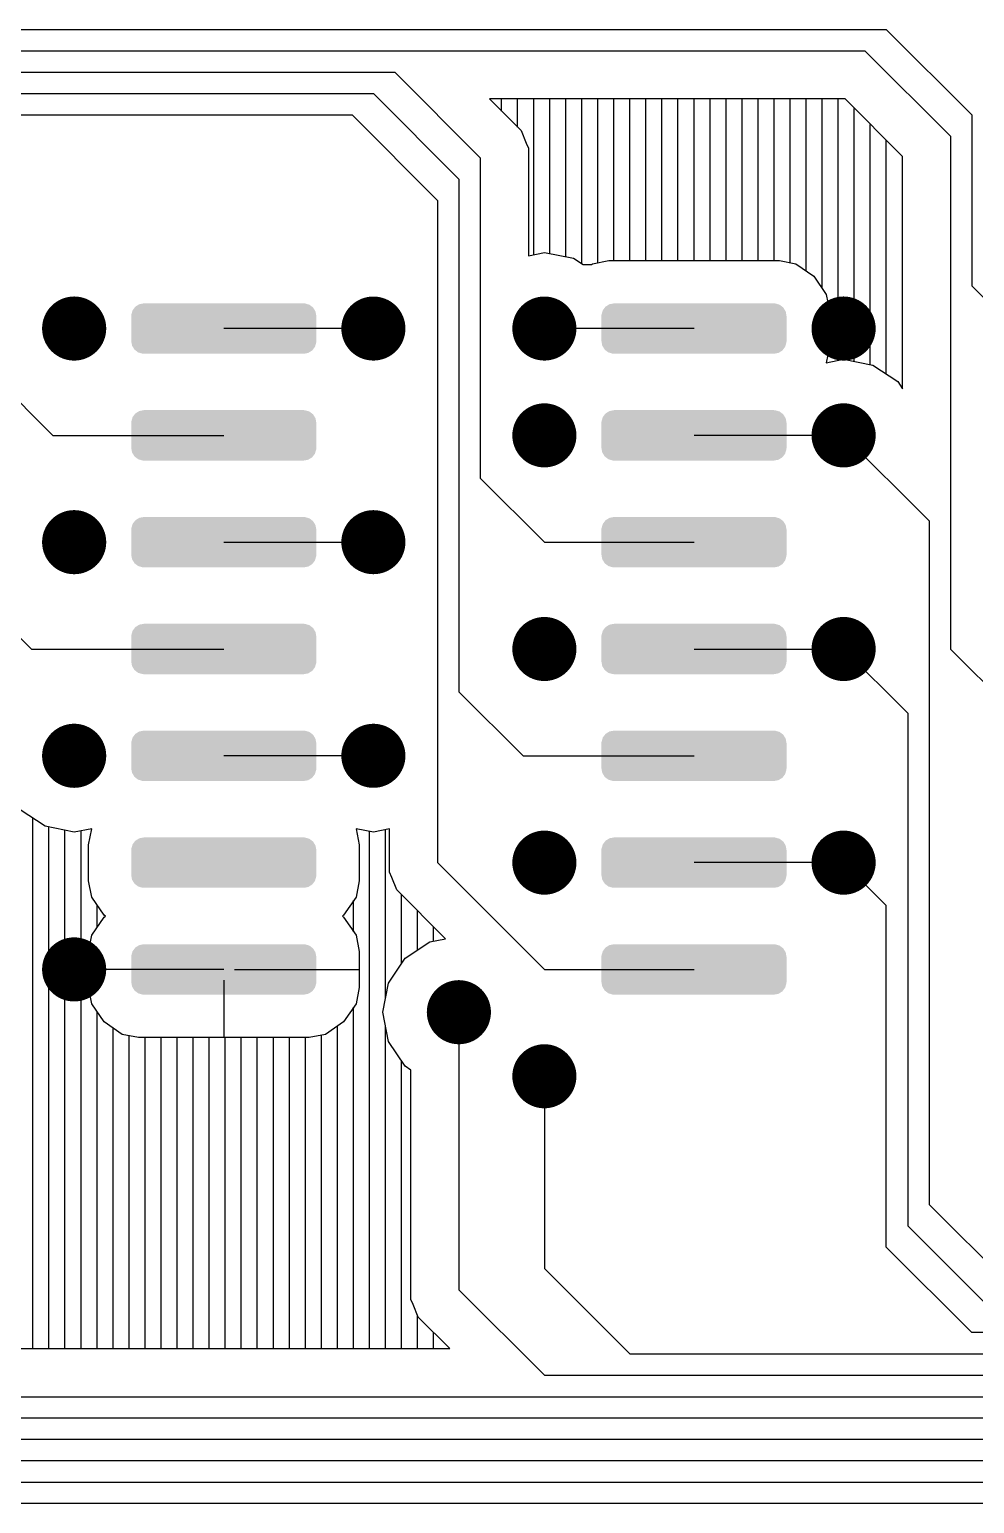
# Model space of a CAD drawing. Extents: x 295 to 953, y 10 to 290.
# Drawn here: x 692.04 to 710.57, y 92.05 to 120.96 of the extents above; entities that cross this region are included whole.
import ezdxf

# ---------------------------------------------------------------- set-up
doc = ezdxf.new("R2010")
doc.units = 0
doc.header["$LTSCALE"] = 5
doc.header["$MEASUREMENT"] = 0
doc.layers.get('0').update_dxf_attribs({"linetype": 'CONTINUOUS', "lineweight": 25})
doc.layers.add('DV-INT-A3_TOP', color=10, linetype='CONTINUOUS')

msp = doc.modelspace()

# ---------------------------------------------------------------- linework, layer by layer
at = {"const_width": 0.629}
for points in [[(692.597, 115.096, 1), (693.226, 115.096, 1)], [(698.465, 115.096, 1), (699.093, 115.096, 1)], [(701.818, 115.096, 1), (702.446, 115.096, 1)], [(707.685, 115.096, 1), (708.314, 115.096, 1)], [(701.818, 113, 1), (702.446, 113, 1)], [(707.685, 113, 1), (708.314, 113, 1)], [(692.597, 110.905, 1), (693.226, 110.905, 1)], [(698.465, 110.905, 1), (699.093, 110.905, 1)], [(701.818, 108.809, 1), (702.446, 108.809, 1)], [(707.685, 108.809, 1), (708.314, 108.809, 1)], [(692.597, 106.714, 1), (693.226, 106.714, 1)], [(698.465, 106.714, 1), (699.093, 106.714, 1)], [(701.818, 104.618, 1), (702.446, 104.618, 1)], [(707.685, 104.618, 1), (708.314, 104.618, 1)], [(692.597, 102.523, 1), (693.226, 102.523, 1)], [(700.141, 101.684, 1), (700.77, 101.684, 1)], [(701.818, 100.427, 1), (702.446, 100.427, 1)]]:
    msp.add_lwpolyline(points, format="xyb", close=True, dxfattribs=at)
for points in [[(694.032, 115.366), (694.051, 115.432), (697.656, 115.366), (697.643, 115.432)], [(694.051, 115.432), (694.057, 115.454), (697.643, 115.432), (697.63, 115.454)], [(694.057, 115.454), (694.099, 115.509), (697.63, 115.454), (697.596, 115.509)], [(694.099, 115.509), (694.112, 115.526), (697.596, 115.509), (697.574, 115.526)], [(694.112, 115.526), (694.173, 115.564), (697.574, 115.526), (697.524, 115.564)], [(694.173, 115.564), (694.189, 115.573), (697.524, 115.564), (697.49, 115.573)], [(694.189, 115.573), (694.272, 115.589), (697.49, 115.573), (697.436, 115.589)], [(694.272, 115.589), (694.278, 115.59), (697.436, 115.589), (697.413, 115.59)], [(703.252, 115.366), (703.271, 115.432), (706.876, 115.366), (706.864, 115.432)], [(703.271, 115.432), (703.277, 115.454), (706.864, 115.432), (706.85, 115.454)], [(703.277, 115.454), (703.319, 115.509), (706.85, 115.454), (706.816, 115.509)], [(703.319, 115.509), (703.332, 115.526), (706.816, 115.509), (706.794, 115.526)], [(703.332, 115.526), (703.393, 115.564), (706.794, 115.526), (706.744, 115.564)], [(703.393, 115.564), (703.409, 115.573), (706.744, 115.564), (706.71, 115.573)], [(703.409, 115.573), (703.492, 115.589), (706.71, 115.573), (706.657, 115.589)], [(703.492, 115.589), (703.498, 115.59), (706.657, 115.589), (706.633, 115.59)], [(694.031, 115.343), (694.032, 115.366), (697.66, 115.343), (697.656, 115.366)], [(694.031, 114.848), (694.031, 115.343), (697.66, 114.848), (697.66, 115.343)], [(703.251, 115.343), (703.252, 115.366), (706.88, 115.343), (706.876, 115.366)], [(703.251, 114.848), (703.251, 115.343), (706.88, 114.848), (706.88, 115.343)], [(694.035, 114.825), (694.031, 114.848), (697.659, 114.825), (697.66, 114.848)], [(694.047, 114.759), (694.035, 114.825), (697.64, 114.759), (697.659, 114.825)], [(703.255, 114.825), (703.251, 114.848), (706.879, 114.825), (706.88, 114.848)], [(703.267, 114.759), (703.255, 114.825), (706.86, 114.759), (706.879, 114.825)], [(694.061, 114.738), (694.047, 114.759), (697.634, 114.738), (697.64, 114.759)], [(694.095, 114.682), (694.061, 114.738), (697.592, 114.682), (697.634, 114.738)], [(694.117, 114.665), (694.095, 114.682), (697.579, 114.665), (697.592, 114.682)], [(694.167, 114.627), (694.117, 114.665), (697.517, 114.627), (697.579, 114.665)], [(694.2, 114.618), (694.167, 114.627), (697.502, 114.618), (697.517, 114.627)], [(694.254, 114.602), (694.2, 114.618), (697.419, 114.602), (697.502, 114.618)], [(694.278, 114.601), (694.254, 114.602), (697.413, 114.601), (697.419, 114.602)], [(703.281, 114.738), (703.267, 114.759), (706.854, 114.738), (706.86, 114.759)], [(703.315, 114.682), (703.281, 114.738), (706.812, 114.682), (706.854, 114.738)], [(703.337, 114.665), (703.315, 114.682), (706.799, 114.665), (706.812, 114.682)], [(703.387, 114.627), (703.337, 114.665), (706.738, 114.627), (706.799, 114.665)], [(703.421, 114.618), (703.387, 114.627), (706.722, 114.618), (706.738, 114.627)], [(703.474, 114.602), (703.421, 114.618), (706.639, 114.602), (706.722, 114.618)], [(703.498, 114.601), (703.474, 114.602), (706.633, 114.601), (706.639, 114.602)], [(694.057, 113.358), (694.099, 113.414), (697.63, 113.358), (697.596, 113.414)], [(694.099, 113.414), (694.112, 113.43), (697.596, 113.414), (697.574, 113.43)], [(694.112, 113.43), (694.173, 113.468), (697.574, 113.43), (697.524, 113.468)], [(694.173, 113.468), (694.189, 113.478), (697.524, 113.468), (697.49, 113.478)], [(694.189, 113.478), (694.272, 113.493), (697.49, 113.478), (697.436, 113.493)], [(694.272, 113.493), (694.278, 113.495), (697.436, 113.493), (697.413, 113.495)], [(703.277, 113.358), (703.319, 113.414), (706.85, 113.358), (706.816, 113.414)], [(703.319, 113.414), (703.332, 113.43), (706.816, 113.414), (706.794, 113.43)], [(703.332, 113.43), (703.393, 113.468), (706.794, 113.43), (706.744, 113.468)], [(703.393, 113.468), (703.409, 113.478), (706.744, 113.468), (706.71, 113.478)], [(703.409, 113.478), (703.492, 113.493), (706.71, 113.478), (706.657, 113.493)], [(703.492, 113.493), (703.498, 113.495), (706.657, 113.493), (706.633, 113.495)], [(694.031, 113.247), (694.032, 113.271), (697.66, 113.247), (697.656, 113.271)], [(694.031, 112.753), (694.031, 113.247), (697.66, 112.753), (697.66, 113.247)], [(694.032, 113.271), (694.051, 113.336), (697.656, 113.271), (697.643, 113.336)], [(694.051, 113.336), (694.057, 113.358), (697.643, 113.336), (697.63, 113.358)], [(703.251, 113.247), (703.252, 113.271), (706.88, 113.247), (706.876, 113.271)], [(703.251, 112.753), (703.251, 113.247), (706.88, 112.753), (706.88, 113.247)], [(703.252, 113.271), (703.271, 113.336), (706.876, 113.271), (706.864, 113.336)], [(703.271, 113.336), (703.277, 113.358), (706.864, 113.336), (706.85, 113.358)], [(694.035, 112.729), (694.031, 112.753), (697.659, 112.729), (697.66, 112.753)], [(694.047, 112.664), (694.035, 112.729), (697.64, 112.664), (697.659, 112.729)], [(694.061, 112.642), (694.047, 112.664), (697.634, 112.642), (697.64, 112.664)], [(694.095, 112.587), (694.061, 112.642), (697.592, 112.587), (697.634, 112.642)], [(694.117, 112.57), (694.095, 112.587), (697.579, 112.57), (697.592, 112.587)], [(694.167, 112.532), (694.117, 112.57), (697.517, 112.532), (697.579, 112.57)], [(694.2, 112.522), (694.167, 112.532), (697.502, 112.522), (697.517, 112.532)], [(694.254, 112.507), (694.2, 112.522), (697.419, 112.507), (697.502, 112.522)], [(694.278, 112.506), (694.254, 112.507), (697.413, 112.506), (697.419, 112.507)], [(703.255, 112.729), (703.251, 112.753), (706.879, 112.729), (706.88, 112.753)], [(703.267, 112.664), (703.255, 112.729), (706.86, 112.664), (706.879, 112.729)], [(703.281, 112.642), (703.267, 112.664), (706.854, 112.642), (706.86, 112.664)], [(703.315, 112.587), (703.281, 112.642), (706.812, 112.587), (706.854, 112.642)], [(703.337, 112.57), (703.315, 112.587), (706.799, 112.57), (706.812, 112.587)], [(703.387, 112.532), (703.337, 112.57), (706.738, 112.532), (706.799, 112.57)], [(703.421, 112.522), (703.387, 112.532), (706.722, 112.522), (706.738, 112.532)], [(703.474, 112.507), (703.421, 112.522), (706.639, 112.507), (706.722, 112.522)], [(703.498, 112.506), (703.474, 112.507), (706.633, 112.506), (706.639, 112.507)], [(694.099, 111.318), (694.112, 111.335), (697.596, 111.318), (697.574, 111.335)], [(694.112, 111.335), (694.173, 111.373), (697.574, 111.335), (697.524, 111.373)], [(694.173, 111.373), (694.189, 111.382), (697.524, 111.373), (697.49, 111.382)], [(694.189, 111.382), (694.272, 111.398), (697.49, 111.382), (697.436, 111.398)], [(694.272, 111.398), (694.278, 111.399), (697.436, 111.398), (697.413, 111.399)], [(703.319, 111.318), (703.332, 111.335), (706.816, 111.318), (706.794, 111.335)], [(703.332, 111.335), (703.393, 111.373), (706.794, 111.335), (706.744, 111.373)], [(703.393, 111.373), (703.409, 111.382), (706.744, 111.373), (706.71, 111.382)], [(703.409, 111.382), (703.492, 111.398), (706.71, 111.382), (706.657, 111.398)], [(703.492, 111.398), (703.498, 111.399), (706.657, 111.398), (706.633, 111.399)], [(694.031, 111.152), (694.032, 111.175), (697.66, 111.152), (697.656, 111.175)], [(694.031, 110.657), (694.031, 111.152), (697.66, 110.657), (697.66, 111.152)], [(694.032, 111.175), (694.051, 111.241), (697.656, 111.175), (697.643, 111.241)], [(694.051, 111.241), (694.057, 111.263), (697.643, 111.241), (697.63, 111.263)], [(694.057, 111.263), (694.099, 111.318), (697.63, 111.263), (697.596, 111.318)], [(703.251, 111.152), (703.252, 111.175), (706.88, 111.152), (706.876, 111.175)], [(703.251, 110.657), (703.251, 111.152), (706.88, 110.657), (706.88, 111.152)], [(703.252, 111.175), (703.271, 111.241), (706.876, 111.175), (706.864, 111.241)], [(703.271, 111.241), (703.277, 111.263), (706.864, 111.241), (706.85, 111.263)], [(703.277, 111.263), (703.319, 111.318), (706.85, 111.263), (706.816, 111.318)], [(694.035, 110.634), (694.031, 110.657), (697.659, 110.634), (697.66, 110.657)], [(694.047, 110.568), (694.035, 110.634), (697.64, 110.568), (697.659, 110.634)], [(694.061, 110.547), (694.047, 110.568), (697.634, 110.547), (697.64, 110.568)], [(694.095, 110.491), (694.061, 110.547), (697.592, 110.491), (697.634, 110.547)], [(694.117, 110.474), (694.095, 110.491), (697.579, 110.474), (697.592, 110.491)], [(694.167, 110.436), (694.117, 110.474), (697.517, 110.436), (697.579, 110.474)], [(703.255, 110.634), (703.251, 110.657), (706.879, 110.634), (706.88, 110.657)], [(703.267, 110.568), (703.255, 110.634), (706.86, 110.568), (706.879, 110.634)], [(703.281, 110.547), (703.267, 110.568), (706.854, 110.547), (706.86, 110.568)], [(703.315, 110.491), (703.281, 110.547), (706.812, 110.491), (706.854, 110.547)], [(703.337, 110.474), (703.315, 110.491), (706.799, 110.474), (706.812, 110.491)], [(703.387, 110.436), (703.337, 110.474), (706.738, 110.436), (706.799, 110.474)], [(694.2, 110.427), (694.167, 110.436), (697.502, 110.427), (697.517, 110.436)], [(694.254, 110.411), (694.2, 110.427), (697.419, 110.411), (697.502, 110.427)], [(694.278, 110.41), (694.254, 110.411), (697.413, 110.41), (697.419, 110.411)], [(703.421, 110.427), (703.387, 110.436), (706.722, 110.427), (706.738, 110.436)], [(703.474, 110.411), (703.421, 110.427), (706.639, 110.411), (706.722, 110.427)], [(703.498, 110.41), (703.474, 110.411), (706.633, 110.41), (706.639, 110.411)], [(694.031, 109.056), (694.032, 109.08), (697.66, 109.056), (697.656, 109.08)], [(694.031, 108.562), (694.031, 109.056), (697.66, 108.562), (697.66, 109.056)], [(694.032, 109.08), (694.051, 109.145), (697.656, 109.08), (697.643, 109.145)], [(694.051, 109.145), (694.057, 109.167), (697.643, 109.145), (697.63, 109.167)], [(694.057, 109.167), (694.099, 109.223), (697.63, 109.167), (697.596, 109.223)], [(694.099, 109.223), (694.112, 109.239), (697.596, 109.223), (697.574, 109.239)], [(694.112, 109.239), (694.173, 109.277), (697.574, 109.239), (697.524, 109.277)], [(694.173, 109.277), (694.189, 109.287), (697.524, 109.277), (697.49, 109.287)], [(694.189, 109.287), (694.272, 109.302), (697.49, 109.287), (697.436, 109.302)], [(694.272, 109.302), (694.278, 109.304), (697.436, 109.302), (697.413, 109.304)], [(703.251, 109.056), (703.252, 109.08), (706.88, 109.056), (706.876, 109.08)], [(703.251, 108.562), (703.251, 109.056), (706.88, 108.562), (706.88, 109.056)], [(703.252, 109.08), (703.271, 109.145), (706.876, 109.08), (706.864, 109.145)], [(703.271, 109.145), (703.277, 109.167), (706.864, 109.145), (706.85, 109.167)], [(703.277, 109.167), (703.319, 109.223), (706.85, 109.167), (706.816, 109.223)], [(703.319, 109.223), (703.332, 109.239), (706.816, 109.223), (706.794, 109.239)], [(703.332, 109.239), (703.393, 109.277), (706.794, 109.239), (706.744, 109.277)], [(703.393, 109.277), (703.409, 109.287), (706.744, 109.277), (706.71, 109.287)], [(703.409, 109.287), (703.492, 109.302), (706.71, 109.287), (706.657, 109.302)], [(703.492, 109.302), (703.498, 109.304), (706.657, 109.302), (706.633, 109.304)], [(694.035, 108.538), (694.031, 108.562), (697.659, 108.538), (697.66, 108.562)], [(694.047, 108.473), (694.035, 108.538), (697.64, 108.473), (697.659, 108.538)], [(694.061, 108.451), (694.047, 108.473), (697.634, 108.451), (697.64, 108.473)], [(694.095, 108.396), (694.061, 108.451), (697.592, 108.396), (697.634, 108.451)], [(703.255, 108.538), (703.251, 108.562), (706.879, 108.538), (706.88, 108.562)], [(703.267, 108.473), (703.255, 108.538), (706.86, 108.473), (706.879, 108.538)], [(703.281, 108.451), (703.267, 108.473), (706.854, 108.451), (706.86, 108.473)], [(703.315, 108.396), (703.281, 108.451), (706.812, 108.396), (706.854, 108.451)], [(694.117, 108.379), (694.095, 108.396), (697.579, 108.379), (697.592, 108.396)], [(694.167, 108.341), (694.117, 108.379), (697.517, 108.341), (697.579, 108.379)], [(694.2, 108.331), (694.167, 108.341), (697.502, 108.331), (697.517, 108.341)], [(694.254, 108.316), (694.2, 108.331), (697.419, 108.316), (697.502, 108.331)], [(694.278, 108.315), (694.254, 108.316), (697.413, 108.315), (697.419, 108.316)], [(703.337, 108.379), (703.315, 108.396), (706.799, 108.379), (706.812, 108.396)], [(703.387, 108.341), (703.337, 108.379), (706.738, 108.341), (706.799, 108.379)], [(703.421, 108.331), (703.387, 108.341), (706.722, 108.331), (706.738, 108.341)], [(703.474, 108.316), (703.421, 108.331), (706.639, 108.316), (706.722, 108.331)], [(703.498, 108.315), (703.474, 108.316), (706.633, 108.315), (706.639, 108.316)], [(694.032, 106.984), (694.051, 107.05), (697.656, 106.984), (697.643, 107.05)], [(694.051, 107.05), (694.057, 107.072), (697.643, 107.05), (697.63, 107.072)], [(694.057, 107.072), (694.099, 107.127), (697.63, 107.072), (697.596, 107.127)], [(694.099, 107.127), (694.112, 107.144), (697.596, 107.127), (697.574, 107.144)], [(694.112, 107.144), (694.173, 107.182), (697.574, 107.144), (697.524, 107.182)], [(694.173, 107.182), (694.189, 107.191), (697.524, 107.182), (697.49, 107.191)], [(694.189, 107.191), (694.272, 107.207), (697.49, 107.191), (697.436, 107.207)], [(694.272, 107.207), (694.278, 107.208), (697.436, 107.207), (697.413, 107.208)], [(703.252, 106.984), (703.271, 107.05), (706.876, 106.984), (706.864, 107.05)], [(703.271, 107.05), (703.277, 107.072), (706.864, 107.05), (706.85, 107.072)], [(703.277, 107.072), (703.319, 107.127), (706.85, 107.072), (706.816, 107.127)], [(703.319, 107.127), (703.332, 107.144), (706.816, 107.127), (706.794, 107.144)], [(703.332, 107.144), (703.393, 107.182), (706.794, 107.144), (706.744, 107.182)], [(703.393, 107.182), (703.409, 107.191), (706.744, 107.182), (706.71, 107.191)], [(703.409, 107.191), (703.492, 107.207), (706.71, 107.191), (706.657, 107.207)], [(703.492, 107.207), (703.498, 107.208), (706.657, 107.207), (706.633, 107.208)], [(694.031, 106.961), (694.032, 106.984), (697.66, 106.961), (697.656, 106.984)], [(694.031, 106.466), (694.031, 106.961), (697.66, 106.466), (697.66, 106.961)], [(703.251, 106.961), (703.252, 106.984), (706.88, 106.961), (706.876, 106.984)], [(703.251, 106.466), (703.251, 106.961), (706.88, 106.466), (706.88, 106.961)], [(694.035, 106.443), (694.031, 106.466), (697.659, 106.443), (697.66, 106.466)], [(694.047, 106.377), (694.035, 106.443), (697.64, 106.377), (697.659, 106.443)], [(703.255, 106.443), (703.251, 106.466), (706.879, 106.443), (706.88, 106.466)], [(703.267, 106.377), (703.255, 106.443), (706.86, 106.377), (706.879, 106.443)], [(694.061, 106.356), (694.047, 106.377), (697.634, 106.356), (697.64, 106.377)], [(694.095, 106.3), (694.061, 106.356), (697.592, 106.3), (697.634, 106.356)], [(694.117, 106.283), (694.095, 106.3), (697.579, 106.283), (697.592, 106.3)], [(694.167, 106.245), (694.117, 106.283), (697.517, 106.245), (697.579, 106.283)], [(694.2, 106.236), (694.167, 106.245), (697.502, 106.236), (697.517, 106.245)], [(694.254, 106.22), (694.2, 106.236), (697.419, 106.22), (697.502, 106.236)], [(694.278, 106.219), (694.254, 106.22), (697.413, 106.219), (697.419, 106.22)], [(703.281, 106.356), (703.267, 106.377), (706.854, 106.356), (706.86, 106.377)], [(703.315, 106.3), (703.281, 106.356), (706.812, 106.3), (706.854, 106.356)], [(703.337, 106.283), (703.315, 106.3), (706.799, 106.283), (706.812, 106.3)], [(703.387, 106.245), (703.337, 106.283), (706.738, 106.245), (706.799, 106.283)], [(703.421, 106.236), (703.387, 106.245), (706.722, 106.236), (706.738, 106.245)], [(703.474, 106.22), (703.421, 106.236), (706.639, 106.22), (706.722, 106.236)], [(703.498, 106.219), (703.474, 106.22), (706.633, 106.219), (706.639, 106.22)], [(694.051, 104.954), (694.057, 104.976), (697.643, 104.954), (697.63, 104.976)], [(694.057, 104.976), (694.099, 105.032), (697.63, 104.976), (697.596, 105.032)], [(694.099, 105.032), (694.112, 105.048), (697.596, 105.032), (697.574, 105.048)], [(694.112, 105.048), (694.173, 105.086), (697.574, 105.048), (697.524, 105.086)], [(694.173, 105.086), (694.189, 105.096), (697.524, 105.086), (697.49, 105.096)], [(694.189, 105.096), (694.272, 105.111), (697.49, 105.096), (697.436, 105.111)], [(694.272, 105.111), (694.278, 105.113), (697.436, 105.111), (697.413, 105.113)], [(703.271, 104.954), (703.277, 104.976), (706.864, 104.954), (706.85, 104.976)], [(703.277, 104.976), (703.319, 105.032), (706.85, 104.976), (706.816, 105.032)], [(703.319, 105.032), (703.332, 105.048), (706.816, 105.032), (706.794, 105.048)], [(703.332, 105.048), (703.393, 105.086), (706.794, 105.048), (706.744, 105.086)], [(703.393, 105.086), (703.409, 105.096), (706.744, 105.086), (706.71, 105.096)], [(703.409, 105.096), (703.492, 105.111), (706.71, 105.096), (706.657, 105.111)], [(703.492, 105.111), (703.498, 105.113), (706.657, 105.111), (706.633, 105.113)], [(694.031, 104.865), (694.032, 104.889), (697.66, 104.865), (697.656, 104.889)], [(694.031, 104.371), (694.031, 104.865), (697.66, 104.371), (697.66, 104.865)], [(694.032, 104.889), (694.051, 104.954), (697.656, 104.889), (697.643, 104.954)], [(703.251, 104.865), (703.252, 104.889), (706.88, 104.865), (706.876, 104.889)], [(703.251, 104.371), (703.251, 104.865), (706.88, 104.371), (706.88, 104.865)], [(703.252, 104.889), (703.271, 104.954), (706.876, 104.889), (706.864, 104.954)], [(694.035, 104.347), (694.031, 104.371), (697.659, 104.347), (697.66, 104.371)], [(694.047, 104.282), (694.035, 104.347), (697.64, 104.282), (697.659, 104.347)], [(694.061, 104.26), (694.047, 104.282), (697.634, 104.26), (697.64, 104.282)], [(694.095, 104.205), (694.061, 104.26), (697.592, 104.205), (697.634, 104.26)], [(694.117, 104.188), (694.095, 104.205), (697.579, 104.188), (697.592, 104.205)], [(694.167, 104.15), (694.117, 104.188), (697.517, 104.15), (697.579, 104.188)], [(694.2, 104.14), (694.167, 104.15), (697.502, 104.14), (697.517, 104.15)], [(694.254, 104.125), (694.2, 104.14), (697.419, 104.125), (697.502, 104.14)], [(694.278, 104.124), (694.254, 104.125), (697.413, 104.124), (697.419, 104.125)], [(703.255, 104.347), (703.251, 104.371), (706.879, 104.347), (706.88, 104.371)], [(703.267, 104.282), (703.255, 104.347), (706.86, 104.282), (706.879, 104.347)], [(703.281, 104.26), (703.267, 104.282), (706.854, 104.26), (706.86, 104.282)], [(703.315, 104.205), (703.281, 104.26), (706.812, 104.205), (706.854, 104.26)], [(703.337, 104.188), (703.315, 104.205), (706.799, 104.188), (706.812, 104.205)], [(703.387, 104.15), (703.337, 104.188), (706.738, 104.15), (706.799, 104.188)], [(703.421, 104.14), (703.387, 104.15), (706.722, 104.14), (706.738, 104.15)], [(703.474, 104.125), (703.421, 104.14), (706.639, 104.125), (706.722, 104.14)], [(703.498, 104.124), (703.474, 104.125), (706.633, 104.124), (706.639, 104.125)], [(694.099, 102.936), (694.112, 102.953), (697.596, 102.936), (697.574, 102.953)], [(694.112, 102.953), (694.173, 102.991), (697.574, 102.953), (697.524, 102.991)], [(694.173, 102.991), (694.189, 103), (697.524, 102.991), (697.49, 103)], [(694.189, 103), (694.272, 103.016), (697.49, 103), (697.436, 103.016)], [(694.272, 103.016), (694.278, 103.017), (697.436, 103.016), (697.413, 103.017)], [(703.319, 102.936), (703.332, 102.953), (706.816, 102.936), (706.794, 102.953)], [(703.332, 102.953), (703.393, 102.991), (706.794, 102.953), (706.744, 102.991)], [(703.393, 102.991), (703.409, 103), (706.744, 102.991), (706.71, 103)], [(703.409, 103), (703.492, 103.016), (706.71, 103), (706.657, 103.016)], [(703.492, 103.016), (703.498, 103.017), (706.657, 103.016), (706.633, 103.017)], [(694.031, 102.77), (694.032, 102.793), (697.66, 102.77), (697.656, 102.793)], [(694.031, 102.275), (694.031, 102.77), (697.66, 102.275), (697.66, 102.77)], [(694.032, 102.793), (694.051, 102.859), (697.656, 102.793), (697.643, 102.859)], [(694.051, 102.859), (694.057, 102.881), (697.643, 102.859), (697.63, 102.881)], [(694.057, 102.881), (694.099, 102.936), (697.63, 102.881), (697.596, 102.936)], [(703.251, 102.77), (703.252, 102.793), (706.88, 102.77), (706.876, 102.793)], [(703.251, 102.275), (703.251, 102.77), (706.88, 102.275), (706.88, 102.77)], [(703.252, 102.793), (703.271, 102.859), (706.876, 102.793), (706.864, 102.859)], [(703.271, 102.859), (703.277, 102.881), (706.864, 102.859), (706.85, 102.881)], [(703.277, 102.881), (703.319, 102.936), (706.85, 102.881), (706.816, 102.936)], [(694.035, 102.252), (694.031, 102.275), (697.659, 102.252), (697.66, 102.275)], [(694.047, 102.186), (694.035, 102.252), (697.64, 102.186), (697.659, 102.252)], [(694.061, 102.165), (694.047, 102.186), (697.634, 102.165), (697.64, 102.186)], [(694.095, 102.109), (694.061, 102.165), (697.592, 102.109), (697.634, 102.165)], [(694.117, 102.092), (694.095, 102.109), (697.579, 102.092), (697.592, 102.109)], [(694.167, 102.054), (694.117, 102.092), (697.517, 102.054), (697.579, 102.092)], [(703.255, 102.252), (703.251, 102.275), (706.879, 102.252), (706.88, 102.275)], [(703.267, 102.186), (703.255, 102.252), (706.86, 102.186), (706.879, 102.252)], [(703.281, 102.165), (703.267, 102.186), (706.854, 102.165), (706.86, 102.186)], [(703.315, 102.109), (703.281, 102.165), (706.812, 102.109), (706.854, 102.165)], [(703.337, 102.092), (703.315, 102.109), (706.799, 102.092), (706.812, 102.109)], [(703.387, 102.054), (703.337, 102.092), (706.738, 102.054), (706.799, 102.092)], [(694.2, 102.045), (694.167, 102.054), (697.502, 102.045), (697.517, 102.054)], [(694.254, 102.029), (694.2, 102.045), (697.419, 102.029), (697.502, 102.045)], [(694.278, 102.028), (694.254, 102.029), (697.413, 102.028), (697.419, 102.029)], [(703.421, 102.045), (703.387, 102.054), (706.722, 102.045), (706.738, 102.054)], [(703.474, 102.029), (703.421, 102.045), (706.639, 102.029), (706.722, 102.045)], [(703.498, 102.028), (703.474, 102.029), (706.633, 102.028), (706.639, 102.029)]]:
    msp.add_solid(points)
at = {"layer": 'DV-INT-A3_TOP', "color": 7}
for p, q in [((666.508, 120.963), (708.837, 120.963)), ((708.837, 120.963), (710.514, 119.287)), ((666.927, 120.544), (708.418, 120.544)), ((708.418, 120.544), (710.095, 118.867)), ((667.347, 120.125), (699.198, 120.125)), ((699.198, 120.125), (700.875, 118.448)), ((667.766, 119.706), (698.779, 119.706)), ((698.779, 119.706), (700.455, 118.029)), ((701.059, 119.601), (701.675, 118.981)), ((708.029, 119.601), (701.059, 119.601)), ((701.294, 119.362), (701.294, 119.601)), ((701.608, 119.048), (701.608, 119.601)), ((701.922, 116.546), (701.922, 119.601)), ((702.237, 116.567), (702.237, 119.601)), ((702.551, 116.504), (702.551, 119.601)), ((702.865, 116.37), (702.865, 119.601)), ((703.18, 116.386), (703.18, 119.601)), ((703.494, 116.428), (703.494, 119.601)), ((703.808, 116.428), (703.808, 119.601)), ((704.123, 116.428), (704.123, 119.601)), ((704.437, 116.428), (704.437, 119.601)), ((704.751, 116.428), (704.751, 119.601)), ((705.066, 116.428), (705.066, 119.601)), ((705.38, 116.428), (705.38, 119.601)), ((705.694, 116.428), (705.694, 119.601)), ((706.009, 116.428), (706.009, 119.601)), ((706.323, 116.428), (706.323, 119.601)), ((706.637, 116.428), (706.637, 119.601)), ((706.951, 116.386), (706.951, 119.601)), ((707.266, 116.223), (707.266, 119.601)), ((707.58, 115.879), (707.58, 119.601)), ((707.894, 114.471), (707.894, 119.601)), ((709.152, 118.474), (708.029, 119.601)), ((668.185, 119.287), (698.36, 119.287)), ((698.36, 119.287), (700.036, 117.61)), ((708.209, 114.45), (708.209, 119.416)), ((710.514, 119.287), (710.514, 115.934)), ((701.675, 118.981), (701.776, 118.733)), ((708.523, 114.387), (708.523, 119.102)), ((710.095, 118.867), (710.095, 108.809)), ((701.776, 118.733), (701.818, 118.633)), ((701.818, 118.633), (701.818, 116.525)), ((708.837, 114.203), (708.837, 118.788)), ((700.875, 118.448), (700.875, 112.162)), ((709.152, 113.914), (709.152, 118.474)), ((709.152, 113.914), (709.152, 118.474)), ((700.455, 118.029), (700.455, 107.971)), ((700.036, 117.61), (700.036, 104.618)), ((701.818, 116.525), (702.132, 116.588)), ((702.132, 116.588), (702.706, 116.474)), ((702.706, 116.474), (702.89, 116.353)), ((702.89, 116.353), (703.058, 116.353)), ((703.058, 116.353), (703.075, 116.365)), ((703.075, 116.365), (703.393, 116.428)), ((703.393, 116.428), (706.742, 116.428)), ((706.742, 116.428), (707.06, 116.365)), ((707.06, 116.365), (707.417, 116.122)), ((707.417, 116.122), (707.66, 115.766)), ((707.66, 115.766), (707.723, 115.448)), ((710.514, 115.934), (711.8, 114.647)), ((707.723, 115.448), (707.723, 114.739)), ((698.779, 115.096), (695.845, 115.096)), ((705.066, 115.096), (702.132, 115.096)), ((707.723, 114.739), (707.66, 114.425)), ((691.235, 114.257), (692.493, 113)), ((707.66, 114.425), (707.999, 114.492)), ((707.999, 114.492), (708.573, 114.379)), ((708.573, 114.379), (709.06, 114.056)), ((709.06, 114.056), (709.152, 113.914)), ((692.493, 113), (695.845, 113)), ((707.999, 113), (705.066, 113)), ((707.999, 113), (709.676, 111.324)), ((700.875, 112.162), (702.132, 110.905)), ((709.676, 111.324), (709.676, 97.912)), ((695.845, 110.905), (698.779, 110.905)), ((702.132, 110.905), (705.066, 110.905)), ((690.816, 110.066), (692.073, 108.809)), ((692.073, 108.809), (695.845, 108.809)), ((705.066, 108.809), (707.999, 108.809)), ((707.999, 108.809), (709.257, 107.552)), ((710.095, 108.809), (711.591, 107.313)), ((700.455, 107.971), (701.713, 106.714)), ((709.257, 107.552), (709.257, 97.493)), ((698.779, 106.714), (695.845, 106.714)), ((701.713, 106.714), (705.066, 106.714)), ((692.342, 105.331), (691.856, 105.653)), ((692.103, 95.084), (692.103, 105.49)), ((692.912, 105.217), (692.342, 105.331)), ((692.417, 95.084), (692.417, 105.314)), ((693.255, 105.284), (692.912, 105.217)), ((693.192, 104.97), (693.255, 105.284)), ((698.779, 105.217), (698.44, 105.284)), ((698.44, 105.284), (698.502, 104.97)), ((699.093, 105.28), (698.779, 105.217)), ((699.018, 101.969), (699.018, 105.263)), ((699.093, 104.429), (699.093, 105.28)), ((692.731, 95.084), (692.731, 105.251)), ((693.046, 95.084), (693.046, 105.243)), ((698.704, 95.084), (698.704, 105.23)), ((693.192, 104.262), (693.192, 104.97)), ((698.502, 104.97), (698.502, 104.262)), ((699.139, 104.329), (699.093, 104.429)), ((700.036, 104.618), (702.132, 102.523)), ((707.999, 104.618), (705.066, 104.618)), ((708.837, 103.78), (707.999, 104.618)), ((693.255, 103.943), (693.192, 104.262)), ((698.502, 104.262), (698.44, 103.943)), ((699.24, 104.082), (699.139, 104.329)), ((693.498, 103.587), (693.255, 103.943)), ((698.44, 103.943), (698.196, 103.587)), ((698.389, 103.26), (698.389, 103.876)), ((700.196, 103.126), (699.24, 104.082)), ((699.332, 102.64), (699.332, 103.989)), ((693.255, 103.193), (693.498, 103.549)), ((693.36, 103.348), (693.36, 103.788)), ((693.524, 103.57), (693.498, 103.587)), ((693.498, 103.549), (693.524, 103.57)), ((698.196, 103.587), (698.171, 103.57)), ((698.171, 103.57), (698.196, 103.549)), ((698.196, 103.549), (698.44, 103.193)), ((699.647, 102.904), (699.647, 103.675)), ((708.837, 97.074), (708.837, 103.78)), ((699.961, 103.08), (699.961, 103.361)), ((693.192, 102.875), (693.255, 103.193)), ((698.44, 103.193), (698.502, 102.875)), ((699.399, 102.741), (699.885, 103.063)), ((699.885, 103.063), (700.196, 103.126)), ((693.192, 102.166), (693.192, 102.875)), ((698.502, 102.875), (698.502, 102.166)), ((699.077, 102.254), (699.399, 102.741)), ((695.845, 102.523), (692.912, 102.523)), ((695.636, 102.523), (693.192, 102.523)), ((696.055, 102.523), (698.502, 102.523)), ((702.132, 102.523), (705.066, 102.523)), ((693.255, 101.848), (693.192, 102.166)), ((695.845, 102.313), (695.845, 101.186)), ((698.502, 102.166), (698.44, 101.848)), ((698.963, 101.684), (699.077, 102.254)), ((693.498, 101.492), (693.255, 101.848)), ((698.44, 101.848), (698.196, 101.492)), ((693.36, 95.084), (693.36, 101.693)), ((698.389, 95.084), (698.389, 101.781)), ((699.077, 101.11), (698.963, 101.684)), ((700.455, 101.684), (700.455, 96.236)), ((693.855, 101.249), (693.498, 101.492)), ((693.674, 95.084), (693.674, 101.37)), ((694.173, 101.186), (693.855, 101.249)), ((693.989, 95.084), (693.989, 101.223)), ((697.84, 101.249), (697.522, 101.186)), ((697.761, 95.084), (697.761, 101.236)), ((698.196, 101.492), (697.84, 101.249)), ((698.075, 95.084), (698.075, 101.408)), ((699.018, 95.084), (699.018, 101.395)), ((697.522, 101.186), (694.173, 101.186)), ((694.303, 95.084), (694.303, 101.186)), ((694.617, 95.084), (694.617, 101.186)), ((694.932, 95.084), (694.932, 101.186)), ((695.246, 95.084), (695.246, 101.186)), ((695.56, 95.084), (695.56, 101.186)), ((695.875, 95.084), (695.875, 101.186)), ((696.189, 95.084), (696.189, 101.186)), ((696.503, 95.084), (696.503, 101.186)), ((696.818, 95.084), (696.818, 101.186)), ((697.132, 95.084), (697.132, 101.186)), ((697.446, 95.084), (697.446, 101.186)), ((699.399, 100.624), (699.077, 101.11)), ((699.332, 95.084), (699.332, 100.725)), ((699.512, 100.549), (699.399, 100.624)), ((699.512, 96.047), (699.512, 100.549)), ((702.132, 100.427), (702.132, 96.655)), ((709.676, 97.912), (711.352, 96.236)), ((709.257, 97.493), (710.933, 95.817)), ((710.514, 95.398), (708.837, 97.074)), ((702.132, 96.655), (703.808, 94.979)), ((699.559, 95.947), (699.512, 96.047)), ((700.455, 96.236), (702.132, 94.56)), ((699.659, 95.7), (699.559, 95.947)), ((699.647, 95.084), (699.647, 95.725)), ((700.275, 95.084), (699.659, 95.7)), ((699.961, 95.084), (699.961, 95.398)), ((825.557, 95.398), (710.514, 95.398)), ((690.791, 95.084), (700.275, 95.084)), ((703.808, 94.979), (831.005, 94.979)), ((702.132, 94.56), (833.52, 94.56)), ((690.397, 94.141), (836.034, 94.141)), ((838.549, 93.721), (689.978, 93.721)), ((838.968, 93.302), (689.559, 93.302)), ((839.387, 92.883), (681.177, 92.883)), ((680.758, 92.464), (839.806, 92.464)), ((840.225, 92.045), (680.339, 92.045))]:
    msp.add_line(p, q, dxfattribs=at)

doc.saveas('drawing.dxf')
